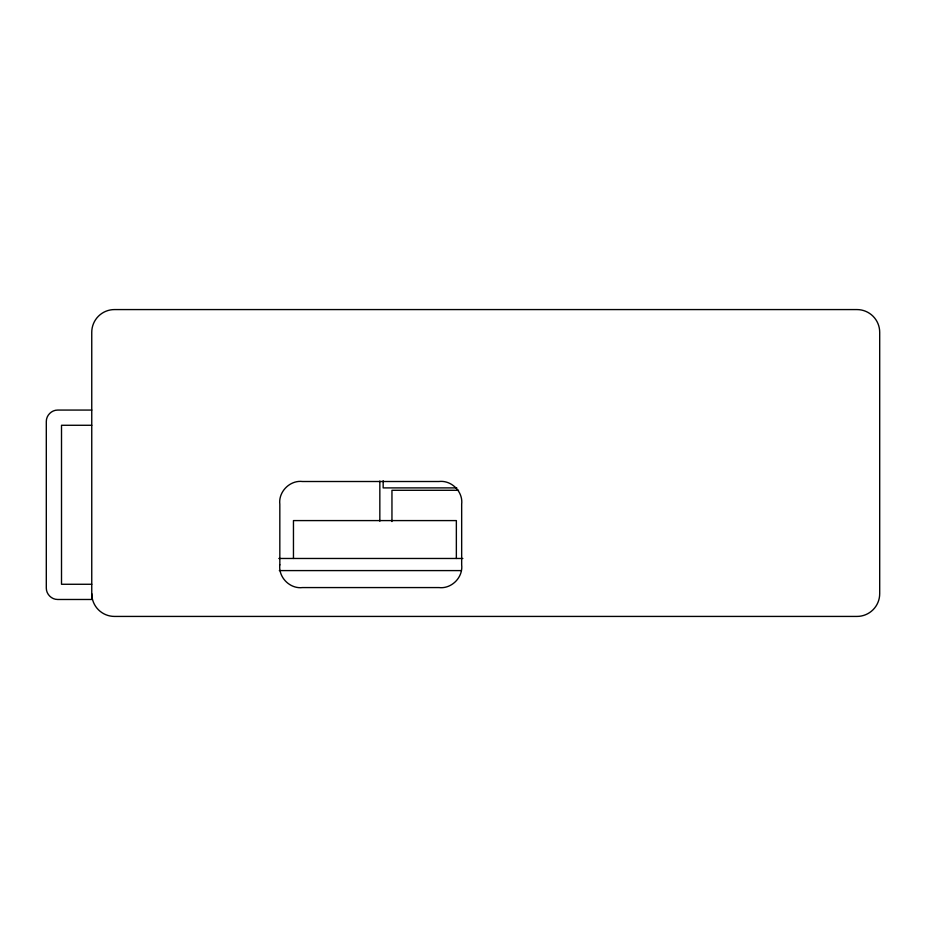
<?xml version="1.0" encoding="UTF-8"?>
<svg xmlns="http://www.w3.org/2000/svg" width="926" height="926" viewBox="0 0 926 926"><rect width="100%" height="100%" fill="white"/><g stroke="black" fill="none" stroke-linecap="round" stroke-linejoin="round"><path stroke-width="1.39" d="M91.755 410.068L57.667 410.068C51.578 410.033 46.265 415.357 46.3 421.434L46.3 588.114C46.265 594.203 51.578 599.527 57.667 599.481L91.755 599.481L91.755 332.307A22.733 22.733 0 0 1 114.488 309.573L856.967 309.573A22.733 22.733 0 0 1 879.7 332.307L879.7 593.693A22.733 22.733 0 0 1 856.967 616.427L114.488 616.427A22.733 22.733 0 0 1 91.755 593.693M91.755 425.277L61.51 425.277L61.51 584.271L91.755 584.271M456.796 487.898L383.167 487.898L383.167 480.71M458.509 490.282L391.953 490.282L391.953 521.535M278.83 558.471L462.85 558.471M279.328 570.59L461.322 570.59M456.356 558.471L456.356 520.586L293.461 520.586L293.461 558.471M379.834 481.045L379.834 521.199M279.826 564.848C278.275 577.384 290.023 589.133 302.559 587.57L438.936 587.57C451.471 589.133 463.22 577.384 461.669 564.848L461.669 504.23C463.22 491.694 451.471 479.946 438.936 481.508L302.559 481.508C290.023 479.946 278.275 491.694 279.826 504.23L279.826 564.848"/></g></svg>
